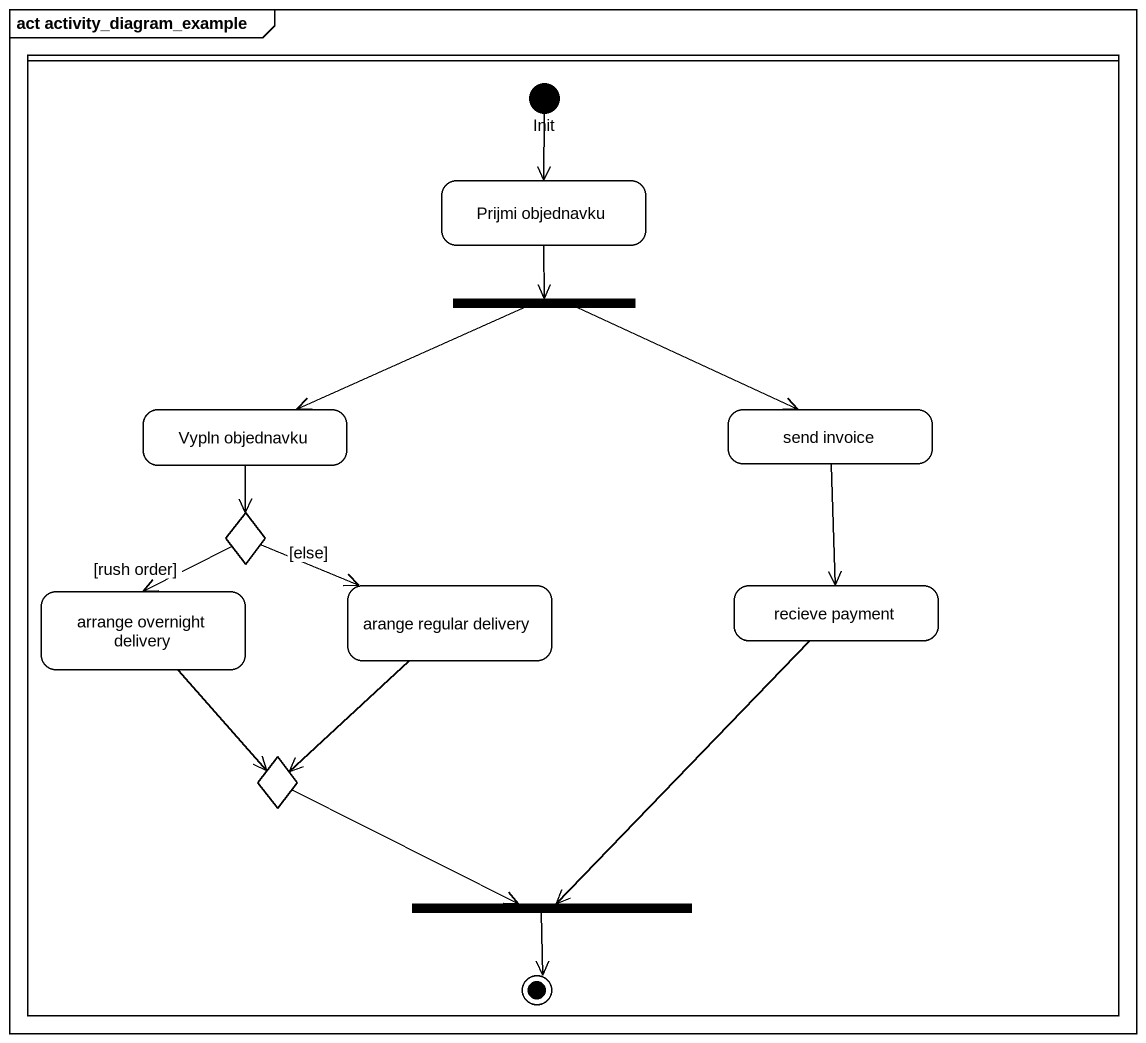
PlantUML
@startuml
mainframe act activity_diagram_example
hide empty description
state " " as lane1 <<partition>> {
  state Init <<start>>
  state "Prijmi objednavku" as Prijmi_objednavku
  state fork1 <<fork>>
  state "Vypln objednavku" as Vypln_objednavku
  state "send invoice" as send_invoice
  state choice1 <<choice>>
  state "arrange overnight delivery" as arrange_overnight_delivery
  state "arange regular delivery" as arange_regular_delivery
  state "recieve payment" as recieve_payment
  state choice2 <<choice>>
  state fork2 <<join>>
  fork2 --> [*]
}
Init --> Prijmi_objednavku
Prijmi_objednavku --> fork1
fork1 -left-> Vypln_objednavku
fork1 -right-> send_invoice
Vypln_objednavku --> choice1
send_invoice --> recieve_payment
choice1 --> arrange_overnight_delivery : [rush order]
choice1 -right-> arange_regular_delivery : [else]
arrange_overnight_delivery --> choice2
arange_regular_delivery --> choice2
recieve_payment --> fork2
choice2 -right-> fork2
@enduml
